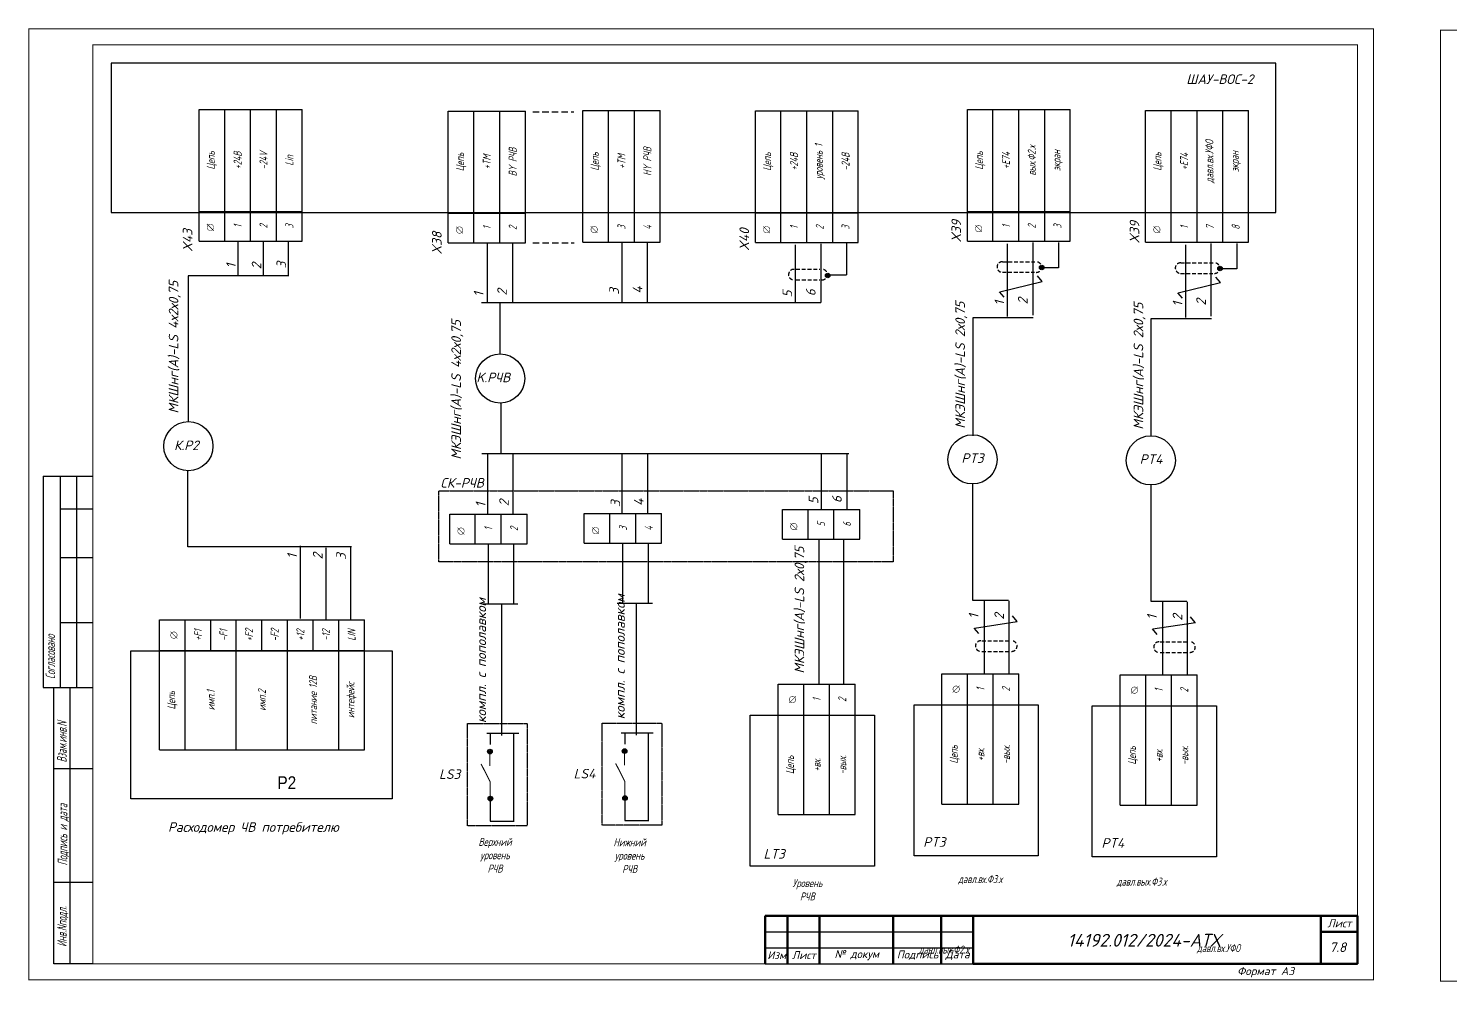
# Model space of a CAD drawing. Header units: millimetres. Extents: x 1510 to 10524, y 7125 to 13164.
# Drawn here: x 6512.9 to 6957.1, y 8695.3 to 8992.9 of the extents above; entities that cross this region are included whole.
import ezdxf
from ezdxf.enums import TextEntityAlignment as Align

# ---------------------------------------------------------------- set-up
doc = ezdxf.new("R2010")
doc.units = ezdxf.units.MM
doc.header["$LTSCALE"] = 4
doc.set_wipeout_variables(frame=1)
for name, pattern in [('ACAD_ISO02W100', [15, 12, -3]), ('DASHED', [0.75, 0.5, -0.25]), ('SolidLine', [0])]:
    doc.linetypes.add(name, pattern=pattern)
for name, color, linetype in [('G', 5, 'Continuous'), ('SYMS', 7, 'Continuous'), ('Вспомогательная', 1, 'Continuous'), ('Текст', 2, 'Continuous')]:
    doc.layers.add(name, color=color, linetype=linetype)
for name, color, linetype, lineweight in [('RAMKA', 7, 'Continuous', 25), ('SHTAMP', 7, 'SolidLine', 25), ('Основеая', 5, 'Continuous', 60)]:
    doc.layers.add(name, color=color, linetype=linetype, lineweight=lineweight)
doc.styles.add('COTES', font='cs_gost2304.shx', dxfattribs={"width": 0.75, "oblique": 15})
doc.styles.add('ISOCPEUR', font='isocpeui.ttf')
doc.styles.add('SC', font='wromrusc.shx', dxfattribs={"width": 0.8, "height": 2.5})
doc.styles.add('Simplex00.10.00', font='simplex.shx')
doc.styles.add('Simplex25.085.15', font='', dxfattribs={"width": 0.85, "oblique": 15, "height": 2.5})
doc.styles.add('ГОСТ', font='isocpeur.ttf', dxfattribs={"oblique": 15})
doc.styles.get('Simplex25.085.15').set_extended_font_data('GOST type A')

# ---------------------------------------------------------------- blocks, each defined once
blk = doc.blocks.new('Формат А3')
at = {"color": 0, "linetype": 'Continuous', "const_width": 0.3}
for points in [[(-420, 297), (0, 297), (0, 0), (-420, 0)], [(-400, 5), (-400, 292), (-5, 292), (-5, 5)]]:
    blk.add_lwpolyline(points, close=True, dxfattribs=at)
at = {"color": 0, "linetype": 'Continuous', "style": 'Simplex00.10.00', "oblique": 15}
blk.add_text('Формат А3', height=2.5, dxfattribs=at).set_placement((-33.67, 2.75), align=Align.MIDDLE_CENTER)
blk = doc.blocks.new('*T300')
at = {"color": 0, "linetype": 'ByBlock', "lineweight": -2, "transparency": 16777216}
for p, q in [((0, 0), (0, 41.14)), ((0, 41.14), (32.24, 41.14)), ((8, 0), (8, 41.14)), ((16.08, 0), (16.08, 41.14)), ((24.16, 0), (24.16, 41.14)), ((32.24, 0), (32.24, 41.14)), ((0, 9.29), (32.24, 9.29))]:
    blk.add_line(p, q, dxfattribs=at)
at = {"color": 0, "lineweight": -2, "transparency": 16777216}
blk.add_line((0, 0), (32.24, 0), dxfattribs=at)
at = {"color": 0, "linetype": 'Continuous', "lineweight": -2, "transparency": 16777216, "char_height": 2.5, "attachment_point": 5, "rotation": 90, "style": 'Simplex25.085.15'}
for s, insert, width in [('Цепь', (4, 25.21), 28.8496), ('+24B', (12.04, 25.21), 28.8496), ('-24V', (20.12, 25.21), 28.8496), ('Lin', (28.2, 25.21), 28.8496), ('1', (12.04, 4.64), 6.286), ('2', (20.12, 4.64), 6.286), ('3', (28.2, 4.64), 6.286)]:
    blk.add_mtext(s, dxfattribs=dict(at, insert=insert, width=width))
blk = doc.blocks.new('Клеммное соединение')
at = {"linetype": 'Continuous'}
blk.add_wipeout([(0, -1), (-0.44, -0.9), (-0.6, -0.8), (-0.71, -0.7), (-0.8, -0.6), (-0.87, -0.5), (-0.92, -0.4), (-0.95, -0.3), (-0.98, -0.2), (-0.99, -0.1), (-0.99, 0), (-0.99, 0.1), (-0.98, 0.2), (-0.95, 0.3), (-0.92, 0.4), (-0.87, 0.5), (-0.8, 0.6), (-0.71, 0.7), (-0.6, 0.8), (-0.44, 0.9), (0, 1), (0.44, 0.9), (0.6, 0.8), (0.71, 0.7), (0.8, 0.6), (0.87, 0.5), (0.92, 0.4), (0.95, 0.3), (0.98, 0.2), (0.99, 0.1), (1, 0), (0.99, -0.1), (0.98, -0.2), (0.95, -0.3), (0.92, -0.4), (0.87, -0.5), (0.8, -0.6), (0.71, -0.7), (0.6, -0.8), (0.44, -0.9)], dxfattribs=at)
at = {"color": 0, "linetype": 'Continuous', "lineweight": -2, "const_width": 0.15}
blk.add_lwpolyline([(-1.06, -1.06), (1.06, 1.06)], dxfattribs=at)
blk.add_lwpolyline([(-1, 0, 1), (1, 0, 1)], format="xyb", close=True, dxfattribs=at)
blk = doc.blocks.new('*T301')
at = {"color": 0, "linetype": 'ByBlock', "lineweight": -2, "transparency": 16777216}
for p, q in [((0, 0), (0, 40.67)), ((0, 40.67), (64, 40.67)), ((8, 0), (8, 40.67)), ((16, 31), (16, 40.67)), ((24, 0), (24, 40.67)), ((32, 31), (32, 40.67)), ((40, 0), (40, 40.67)), ((48, 31), (48, 40.67)), ((56, 0), (56, 40.67)), ((64, 0), (64, 40.67)), ((0, 31), (64, 31)), ((8, 0), (64, 0))]:
    blk.add_line(p, q, dxfattribs=at)
at = {"color": 0, "lineweight": -2, "transparency": 16777216}
blk.add_line((0, 0), (8, 0), dxfattribs=at)
at = {"color": 0, "linetype": 'Continuous', "lineweight": -2, "transparency": 16777216, "char_height": 2.5, "attachment_point": 5, "rotation": 90, "style": 'Simplex25.085.15'}
for s, insert, width in [('+F1', (12, 35.83), 6.6745), ('-F1', (20, 35.83), 6.6745), ('+F2', (28, 35.83), 6.6745), ('-F2', (36, 35.83), 6.6745), ('+12', (44, 35.83), 6.6745), ('-12', (52, 35.83), 6.6745), ('LIN', (60, 35.83), 6.6745), ('питание 12В', (48, 15.5), 27.9958), ('Цепь', (4, 15.5), 27.9958), ('имп.1', (16, 15.5), 27.9958), ('имп.2', (32, 15.5), 27.9958), ('интефейс', (60, 15.5), 27.9958)]:
    blk.add_mtext(s, dxfattribs=dict(at, insert=insert, width=width))
blk = doc.blocks.new('*T302')
at = {"color": 0, "linetype": 'ByBlock', "lineweight": -2, "transparency": 16777216}
for p, q in [((0, 0), (0, 41.14)), ((0, 41.14), (24.16, 41.14)), ((8, 0), (8, 41.14)), ((16.08, 0), (16.08, 41.14)), ((24.16, 0), (24.16, 41.14)), ((0, 9.29), (24.16, 9.29))]:
    blk.add_line(p, q, dxfattribs=at)
at = {"color": 0, "lineweight": -2, "transparency": 16777216}
blk.add_line((0, 0), (24.16, 0), dxfattribs=at)
at = {"color": 0, "linetype": 'Continuous', "lineweight": -2, "transparency": 16777216, "char_height": 2.5, "attachment_point": 5, "rotation": 90, "style": 'Simplex25.085.15'}
for s, insert, width in [('Цепь', (4, 25.21), 28.8496), ('+TM', (12.04, 25.21), 28.8496), ('BY РЧВ', (20.12, 25.21), 28.8496), ('1', (12.04, 4.64), 6.286), ('2', (20.12, 4.64), 6.286)]:
    blk.add_mtext(s, dxfattribs=dict(at, insert=insert, width=width))
blk = doc.blocks.new('WDDOT')
for radius in [0.72, 0.449, 0.223]:
    blk.add_circle((0, 0), radius)
blk = doc.blocks.new('*T295')
at = {"color": 0, "linetype": 'ByBlock', "lineweight": -2, "transparency": 16777216}
for p, q in [((0, 0), (0, 9.29)), ((0, 9.29), (24.16, 9.29)), ((8, 0), (8, 9.29)), ((16.08, 0), (16.08, 9.29)), ((24.16, 0), (24.16, 9.29))]:
    blk.add_line(p, q, dxfattribs=at)
at = {"color": 0, "lineweight": -2, "transparency": 16777216}
blk.add_line((0, 0), (24.16, 0), dxfattribs=at)
at = {"color": 0, "linetype": 'Continuous', "lineweight": -2, "transparency": 16777216, "char_height": 2.5, "width": 6.286, "attachment_point": 5, "rotation": 90, "style": 'Simplex25.085.15'}
for s, insert in [('1', (12.04, 4.64)), ('2', (20.12, 4.64))]:
    blk.add_mtext(s, dxfattribs=dict(at, insert=insert))
blk = doc.blocks.new('*T296')
at = {"color": 0, "linetype": 'ByBlock', "lineweight": -2, "transparency": 16777216}
for p, q in [((0, 0), (0, 41.14)), ((0, 41.14), (32.16, 41.14)), ((8, 0), (8, 41.14)), ((16.08, 0), (16.08, 41.14)), ((24.16, 0), (24.16, 41.14)), ((32.16, 0), (32.16, 41.14)), ((0, 9.29), (32.16, 9.29))]:
    blk.add_line(p, q, dxfattribs=at)
at = {"color": 0, "lineweight": -2, "transparency": 16777216}
blk.add_line((0, 0), (32.16, 0), dxfattribs=at)
at = {"color": 0, "linetype": 'Continuous', "lineweight": -2, "transparency": 16777216, "char_height": 2.5, "attachment_point": 5, "rotation": 90, "style": 'Simplex25.085.15'}
for s, insert, width in [('Цепь', (4, 25.21), 28.8496), ('+24В', (12.04, 25.21), 28.8496), ('уровень 1', (20.12, 25.21), 28.8496), ('-24В', (28.16, 25.21), 28.8496), ('1', (12.04, 4.64), 6.286), ('2', (20.12, 4.64), 6.286), ('3', (28.16, 4.64), 6.286)]:
    blk.add_mtext(s, dxfattribs=dict(at, insert=insert, width=width))
blk = doc.blocks.new('*T297')
at = {"color": 0, "linetype": 'ByBlock', "lineweight": -2, "transparency": 16777216}
for p, q in [((0, 0), (0, 40.67)), ((0, 40.67), (24, 40.67)), ((8, 0), (8, 40.67)), ((16, 0), (16, 40.67)), ((24, 0), (24, 40.67)), ((0, 31), (24, 31)), ((8, 0), (24, 0))]:
    blk.add_line(p, q, dxfattribs=at)
at = {"color": 0, "lineweight": -2, "transparency": 16777216}
blk.add_line((0, 0), (8, 0), dxfattribs=at)
at = {"color": 0, "linetype": 'Continuous', "lineweight": -2, "transparency": 16777216, "char_height": 2.5, "attachment_point": 5, "rotation": 90, "style": 'Simplex25.085.15'}
for s, insert, width in [('1', (12, 35.83), 6.6745), ('2', (20, 35.83), 6.6745), ('Цепь', (4, 15.5), 27.9958), ('-вых.', (20, 15.5), 27.9958), ('+вх.', (12, 15.5), 27.9958)]:
    blk.add_mtext(s, dxfattribs=dict(at, insert=insert, width=width))
blk = doc.blocks.new('*T298')
at = {"color": 0, "linetype": 'ByBlock', "lineweight": -2, "transparency": 16777216}
for p, q in [((0, 0), (0, 41.14)), ((0, 41.14), (24.16, 41.14)), ((8, 0), (8, 41.14)), ((16.08, 0), (16.08, 41.14)), ((24.16, 0), (24.16, 41.14)), ((0, 9.29), (24.16, 9.29))]:
    blk.add_line(p, q, dxfattribs=at)
at = {"color": 0, "lineweight": -2, "transparency": 16777216}
blk.add_line((0, 0), (24.16, 0), dxfattribs=at)
at = {"color": 0, "linetype": 'Continuous', "lineweight": -2, "transparency": 16777216, "char_height": 2.5, "attachment_point": 5, "rotation": 90, "style": 'Simplex25.085.15'}
for s, insert, width in [('Цепь', (4, 25.21), 28.8496), ('+TM', (12.04, 25.21), 28.8496), ('НY PЧВ', (20.12, 25.21), 28.8496), ('3', (12.04, 4.64), 6.286), ('4', (20.12, 4.64), 6.286)]:
    blk.add_mtext(s, dxfattribs=dict(at, insert=insert, width=width))
blk = doc.blocks.new('*T299')
at = {"color": 0, "linetype": 'ByBlock', "lineweight": -2, "transparency": 16777216}
for p, q in [((0, 0), (0, 9.29)), ((0, 9.29), (24.16, 9.29)), ((8, 0), (8, 9.29)), ((16.08, 0), (16.08, 9.29)), ((24.16, 0), (24.16, 9.29))]:
    blk.add_line(p, q, dxfattribs=at)
at = {"color": 0, "lineweight": -2, "transparency": 16777216}
blk.add_line((0, 0), (24.16, 0), dxfattribs=at)
at = {"color": 0, "linetype": 'Continuous', "lineweight": -2, "transparency": 16777216, "char_height": 2.5, "width": 6.286, "attachment_point": 5, "rotation": 90, "style": 'Simplex25.085.15'}
for s, insert in [('3', (12.04, 4.64)), ('4', (20.12, 4.64))]:
    blk.add_mtext(s, dxfattribs=dict(at, insert=insert))
blk = doc.blocks.new('*T303')
at = {"color": 0, "linetype": 'ByBlock', "lineweight": -2, "transparency": 16777216}
for p, q in [((0, 0), (0, 41.14)), ((0, 41.14), (32.16, 41.14)), ((8, 0), (8, 41.14)), ((16.08, 0), (16.08, 41.14)), ((24.16, 0), (24.16, 41.14)), ((32.16, 0), (32.16, 41.14)), ((0, 9.29), (32.16, 9.29))]:
    blk.add_line(p, q, dxfattribs=at)
at = {"color": 0, "lineweight": -2, "transparency": 16777216}
blk.add_line((0, 0), (32.16, 0), dxfattribs=at)
at = {"color": 0, "linetype": 'Continuous', "lineweight": -2, "transparency": 16777216, "char_height": 2.5, "attachment_point": 5, "rotation": 90, "style": 'Simplex25.085.15'}
for s, insert, width in [('Цепь', (4, 25.21), 28.8496), ('+Е74', (12.04, 25.21), 28.8496), ('вых.Ф2.х', (20.12, 25.21), 28.8496), ('экран', (28.16, 25.21), 28.8496), ('1', (12.04, 4.64), 6.286), ('2', (20.12, 4.64), 6.286), ('3', (28.16, 4.64), 6.286)]:
    blk.add_mtext(s, dxfattribs=dict(at, insert=insert, width=width))
blk = doc.blocks.new('*T304')
at = {"color": 0, "linetype": 'ByBlock', "lineweight": -2, "transparency": 16777216}
for p, q in [((0, 0), (0, 40.67)), ((0, 40.67), (24, 40.67)), ((8, 0), (8, 40.67)), ((16, 0), (16, 40.67)), ((24, 0), (24, 40.67)), ((0, 31), (24, 31)), ((8, 0), (24, 0))]:
    blk.add_line(p, q, dxfattribs=at)
at = {"color": 0, "lineweight": -2, "transparency": 16777216}
blk.add_line((0, 0), (8, 0), dxfattribs=at)
at = {"color": 0, "linetype": 'Continuous', "lineweight": -2, "transparency": 16777216, "char_height": 2.5, "attachment_point": 5, "rotation": 90, "style": 'Simplex25.085.15'}
for s, insert, width in [('1', (12, 35.83), 6.6745), ('2', (20, 35.83), 6.6745), ('Цепь', (4, 15.5), 27.9958), ('-вых.', (20, 15.5), 27.9958), ('+вх.', (12, 15.5), 27.9958)]:
    blk.add_mtext(s, dxfattribs=dict(at, insert=insert, width=width))
blk = doc.blocks.new('*T305')
at = {"color": 0, "linetype": 'ByBlock', "lineweight": -2, "transparency": 16777216}
for p, q in [((0, 0), (0, 41.14)), ((0, 41.14), (32.16, 41.14)), ((8, 0), (8, 41.14)), ((16.08, 0), (16.08, 41.14)), ((24.16, 0), (24.16, 41.14)), ((32.16, 0), (32.16, 41.14)), ((0, 9.29), (32.16, 9.29))]:
    blk.add_line(p, q, dxfattribs=at)
at = {"color": 0, "lineweight": -2, "transparency": 16777216}
blk.add_line((0, 0), (32.16, 0), dxfattribs=at)
at = {"color": 0, "linetype": 'Continuous', "lineweight": -2, "transparency": 16777216, "char_height": 2.5, "attachment_point": 5, "rotation": 90, "style": 'Simplex25.085.15'}
for s, insert, width in [('давл.вх.УФО', (20.12, 25.21), 28.8496), ('Цепь', (4, 25.21), 28.8496), ('+Е74', (12.04, 25.21), 28.8496), ('экран', (28.16, 25.21), 28.8496), ('1', (12.04, 4.64), 6.286), ('7', (20.12, 4.64), 6.286), ('8', (28.16, 4.64), 6.286)]:
    blk.add_mtext(s, dxfattribs=dict(at, insert=insert, width=width))
blk = doc.blocks.new('*T306')
at = {"color": 0, "linetype": 'ByBlock', "lineweight": -2, "transparency": 16777216}
for p, q in [((0, 0), (0, 40.67)), ((0, 40.67), (24, 40.67)), ((8, 0), (8, 40.67)), ((16, 0), (16, 40.67)), ((24, 0), (24, 40.67)), ((0, 31), (24, 31)), ((8, 0), (24, 0))]:
    blk.add_line(p, q, dxfattribs=at)
at = {"color": 0, "lineweight": -2, "transparency": 16777216}
blk.add_line((0, 0), (8, 0), dxfattribs=at)
at = {"color": 0, "linetype": 'Continuous', "lineweight": -2, "transparency": 16777216, "char_height": 2.5, "attachment_point": 5, "rotation": 90, "style": 'Simplex25.085.15'}
for s, insert, width in [('1', (12, 35.83), 6.6745), ('2', (20, 35.83), 6.6745), ('Цепь', (4, 15.5), 27.9958), ('-вых.', (20, 15.5), 27.9958), ('+вх.', (12, 15.5), 27.9958)]:
    blk.add_mtext(s, dxfattribs=dict(at, insert=insert, width=width))
blk = doc.blocks.new('*T408')
at = {"color": 0, "linetype": 'ByBlock', "lineweight": -2, "transparency": 16777216}
for p, q in [((0, 0), (0, 9.29)), ((0, 9.29), (24.16, 9.29)), ((8, 0), (8, 9.29)), ((16.08, 0), (16.08, 9.29)), ((24.16, 0), (24.16, 9.29))]:
    blk.add_line(p, q, dxfattribs=at)
at = {"color": 0, "lineweight": -2, "transparency": 16777216}
blk.add_line((0, 0), (24.16, 0), dxfattribs=at)
at = {"color": 0, "linetype": 'Continuous', "lineweight": -2, "transparency": 16777216, "char_height": 2.5, "width": 6.286, "attachment_point": 5, "rotation": 90, "style": 'Simplex25.085.15'}
for s, insert in [('5', (12.04, 4.64)), ('6', (20.12, 4.64))]:
    blk.add_mtext(s, dxfattribs=dict(at, insert=insert))

msp = doc.modelspace()

# ---------------------------------------------------------------- linework, layer by layer
at = {"linetype": 'DASHED', "ltscale": 0.6}
for p, q in [((6752.66, 8917.71), (6760.08, 8917.71)), ((6817.11, 8916.78), (6827.16, 8916.78)), ((6817.16, 8920.06), (6827.23, 8920.06)), ((6872.79, 8916.46), (6882.85, 8916.46)), ((6872.84, 8919.75), (6882.91, 8919.75)), ((6752.69, 8914.42), (6760.08, 8914.42)), ((6810.74, 8801.67), (6819.44, 8801.67)), ((6866.42, 8801.35), (6875.13, 8801.35)), ((6810.74, 8798.36), (6819.56, 8798.36)), ((6866.42, 8798.05), (6875.25, 8798.05))]:
    msp.add_line(p, q, dxfattribs=at)
at = {"linetype": 'Continuous', "ltscale": 0.6}
msp.add_line((6762.55, 8915.98), (6768.43, 8915.98), dxfattribs=at)
at = {"linetype": 'ACAD_ISO02W100'}
for p, q in [((6829.35, 8918.28), (6834.63, 8918.28)), ((6885.04, 8917.96), (6890.32, 8917.96))]:
    msp.add_line(p, q, dxfattribs=at)
at = {"ltscale": 0.6}
for p, q in [((6816.36, 8910.72), (6829.52, 8913.91)), ((6829.51, 8913.91), (6828.05, 8915.63)), ((6872.05, 8910.41), (6885.21, 8913.59)), ((6885.2, 8913.59), (6883.74, 8915.31)), ((6817.69, 8909), (6816.23, 8910.72)), ((6873.37, 8908.68), (6871.91, 8910.41)), ((6821.69, 8807.74), (6820.23, 8809.46)), ((6809.74, 8803.97), (6808.28, 8805.69)), ((6808.41, 8805.69), (6821.72, 8807.75)), ((6865.42, 8803.65), (6863.96, 8805.38)), ((6864.09, 8805.38), (6877.41, 8807.43)), ((6877.38, 8807.42), (6875.92, 8809.14))]:
    msp.add_line(p, q, dxfattribs=at)
at = {"color": 0, "ltscale": 0.2}
for p, q in [((6654.43, 8907.36), (6760.38, 8907.36)), ((6654.51, 8860.15), (6769.15, 8860.15)), ((6654.71, 8813.25), (6665.75, 8813.25)), ((6696.75, 8813.41), (6707.79, 8813.41))]:
    msp.add_line(p, q, dxfattribs=at)
at = {"lineweight": 30}
for p, q in [((6517.44, 8853.11), (6532.92, 8853.11)), ((6517.44, 8853.11), (6517.44, 8787.1)), ((6522.77, 8853.11), (6522.77, 8787.1)), ((6527.84, 8853.11), (6527.84, 8787.1)), ((6522.77, 8842.95), (6532.92, 8842.95)), ((6522.77, 8827.72), (6532.92, 8827.72)), ((6522.77, 8807.41), (6532.92, 8807.41)), ((6517.44, 8787.1), (6532.92, 8787.1)), ((6520.84, 8700.79), (6520.84, 8787.1)), ((6525.91, 8700.79), (6525.91, 8787.1)), ((6533.02, 8761.72), (6520.84, 8761.72)), ((6533.02, 8726.18), (6520.84, 8726.18))]:
    msp.add_line(p, q, dxfattribs=at)
at = {"color": 0, "ltscale": 1.2}
for p, q in [((6660.69, 8813.25), (6660.69, 8772.07)), ((6702.74, 8813.41), (6702.74, 8772.23))]:
    msp.add_line(p, q, dxfattribs=at)
at = {"color": 0, "linetype": 'Continuous', "ltscale": 0.2}
for p, q in [((6657.2, 8769.28), (6657.2, 8772.67)), ((6664.48, 8745.55), (6664.48, 8772.67)), ((6699.25, 8769.44), (6699.25, 8772.83)), ((6706.52, 8745.71), (6706.52, 8772.83)), ((6657.11, 8752.26), (6657.11, 8745.39)), ((6699.16, 8752.42), (6699.16, 8745.55)), ((6657.11, 8745.39), (6664.59, 8745.39)), ((6699.16, 8745.55), (6706.64, 8745.55))]:
    msp.add_line(p, q, dxfattribs=at)
at = {"linetype": 'Continuous', "ltscale": 0.6}
msp.add_lwpolyline([(6538.73, 8935.43), (6902.5, 8935.43), (6902.5, 8982.07), (6538.73, 8982.07)], close=True, dxfattribs=at)
at = {"color": 0, "ltscale": 1.2}
msp.add_lwpolyline([(6544.82, 8798.61), (6626.49, 8798.61), (6626.49, 8752.38), (6544.82, 8752.38)], close=True, dxfattribs=at)
at = {"ltscale": 0.6}
for points in [[(6738.37, 8778.45), (6777.19, 8778.45), (6777.19, 8731.29), (6738.37, 8731.29)], [(6789.52, 8781.7), (6828.34, 8781.7), (6828.34, 8734.55), (6789.52, 8734.55)], [(6845.2, 8781.39), (6884.03, 8781.39), (6884.03, 8734.23), (6845.2, 8734.23)]]:
    msp.add_lwpolyline(points, close=True, dxfattribs=at)
at = {"color": 0, "linetype": 'DASHED', "ltscale": 0.02}
for points in [[(6650.07, 8743.93), (6650.07, 8775.86), (6668.67, 8775.86), (6668.67, 8743.93)], [(6692.12, 8744.09), (6692.12, 8776.02), (6710.71, 8776.02), (6710.71, 8744.09)]]:
    msp.add_lwpolyline(points, close=True, dxfattribs=at)
at = {"color": 0, "ltscale": 1.2}
for points in [[(6656.04, 8772.83), (6666.03, 8772.83)], [(6698.08, 8772.99), (6708.07, 8772.99)]]:
    msp.add_lwpolyline(points, dxfattribs=at)
at = {"color": 0, "ltscale": 0.2, "const_width": 0.33}
for points in [[(6656.98, 8762.62), (6656.98, 8767.24)], [(6699.03, 8762.78), (6699.03, 8767.4)], [(6657.14, 8752.79), (6657.13, 8757.6), (6654.27, 8763.25)], [(6699.19, 8752.95), (6699.18, 8757.75), (6696.31, 8763.41)]]:
    msp.add_lwpolyline(points, dxfattribs=at)
at = {"lineweight": 30}
msp.add_lwpolyline([(6533.02, 8700.79), (6520.84, 8700.79)], dxfattribs=at)
at = {"linetype": 'DASHED', "ltscale": 0.6}
for centre, start, end in [((6751.96, 8916.07), 87.3959, 270), ((6760.82, 8916.06), 267.3959, 90), ((6817.08, 8918.43), 87.3959, 270), ((6827.71, 8918.41), 267.3959, 90), ((6872.77, 8918.11), 87.3959, 270), ((6883.4, 8918.09), 267.3959, 90), ((6810.35, 8800.04), 87.3959, 270), ((6820.05, 8800.03), 267.3959, 90), ((6866.03, 8799.72), 87.3959, 270), ((6875.74, 8799.72), 267.3959, 90)]:
    msp.add_arc(centre, 1.64, start, end, dxfattribs=at)
at = {"layer": 'G', "color": 0, "linetype": 'DASHED'}
for p, q in [((6670.4, 8966.95), (6683.29, 8966.95)), ((6670.45, 8925.97), (6683.34, 8925.97))]:
    msp.add_line(p, q, dxfattribs=at)
at = {"layer": 'SYMS', "linetype": 'Continuous', "ltscale": 0.2}
for p, q in [((6578.24, 8926.52), (6578.24, 8915.55)), ((6586.22, 8926.5), (6586.22, 8916.03)), ((6593.97, 8926.53), (6593.97, 8915.56)), ((6752.38, 8925.35), (6752.38, 8907.36)), ((6760.38, 8925.7), (6760.38, 8907.36)), ((6768.45, 8926.14), (6768.45, 8915.98)), ((6818.6, 8925.7), (6818.6, 8903.02)), ((6826.6, 8926.06), (6826.6, 8903.37)), ((6834.64, 8926.07), (6834.64, 8918.23)), ((6874.29, 8925.39), (6874.29, 8902.7)), ((6882.28, 8925.74), (6882.28, 8903.06)), ((6890.33, 8925.75), (6890.33, 8917.91)), ((6759.79, 8833.41), (6759.79, 8788.27)), ((6767.53, 8833.41), (6767.53, 8788.36)), ((6597.71, 8831.32), (6597.71, 8808.64)), ((6605.82, 8830.72), (6605.82, 8808.03)), ((6613.5, 8831), (6613.5, 8808.32)), ((6811.4, 8814.07), (6811.4, 8791.38)), ((6819.14, 8814.15), (6819.14, 8791.47)), ((6874.82, 8813.84), (6874.82, 8791.15)), ((6867.08, 8813.75), (6867.08, 8791.07))]:
    msp.add_line(p, q, dxfattribs=at)
at = {"layer": 'SYMS', "color": 0, "linetype": 'Continuous', "ltscale": 0.2}
for p, q in [((6656.15, 8925.93), (6656.15, 8907.38)), ((6664.13, 8925.93), (6664.13, 8907.38)), ((6698.2, 8926.09), (6698.2, 8907.54)), ((6706.18, 8926.09), (6706.18, 8907.54)), ((6660.17, 8907.36), (6660.17, 8891.32)), ((6660.39, 8875.8), (6660.39, 8860.12)), ((6656.24, 8859.96), (6656.24, 8841.4)), ((6664.21, 8859.96), (6664.21, 8841.4)), ((6698.28, 8860.12), (6698.28, 8841.56)), ((6706.26, 8860.12), (6706.26, 8841.56)), ((6760.51, 8860.15), (6760.51, 8842.7)), ((6768.49, 8860.15), (6768.49, 8842.7)), ((6656.43, 8831.83), (6656.43, 8813.27)), ((6664.41, 8831.83), (6664.41, 8813.27)), ((6698.48, 8831.98), (6698.48, 8813.43)), ((6706.46, 8831.98), (6706.46, 8813.43))]:
    msp.add_line(p, q, dxfattribs=at)
at = {"layer": 'SYMS', "linetype": 'Continuous', "lineweight": 30, "ltscale": 0.2}
for points in [[(6594.09, 8915.71), (6562.75, 8915.71), (6562.75, 8870.17)], [(6826.72, 8902.56), (6807.84, 8902.56), (6807.84, 8865.76)], [(6882.4, 8902.24), (6863.52, 8902.24), (6863.52, 8865.45)], [(6613.82, 8831.01), (6562.66, 8831.01), (6562.66, 8854.81)], [(6819.05, 8814.33), (6807.92, 8814.33), (6807.92, 8850.65)], [(6874.74, 8814.02), (6863.6, 8814.02), (6863.6, 8850.33)]]:
    msp.add_lwpolyline(points, dxfattribs=at)
at = {"layer": 'SYMS', "linetype": 'Continuous', "ltscale": 0.2}
for centre in [(6660.21, 8883.6), (6562.84, 8862.49)]:
    msp.add_circle(centre, 7.68, dxfattribs=at)
at = {"layer": 'SYMS', "color": 7, "linetype": 'Continuous', "ltscale": 0.2}
for centre in [(6807.79, 8858.35), (6863.48, 8858.04)]:
    msp.add_circle(centre, 7.68, dxfattribs=at)
at = {"layer": 'Вспомогательная', "color": 7}
for p, q in [((6743.02, 8710.79), (6808.02, 8710.79)), ((6743.02, 8705.79), (6808.02, 8705.79)), ((6743.02, 8700.79), (6808.02, 8700.79))]:
    msp.add_line(p, q, dxfattribs=at)
at = {"layer": 'Основеая', "color": 7}
for p, q in [((6743.02, 8715.79), (6743.02, 8700.79)), ((6928.02, 8715.79), (6743.02, 8715.79)), ((6750.02, 8715.79), (6750.02, 8700.79)), ((6760.02, 8715.79), (6760.02, 8700.79)), ((6783.02, 8715.79), (6783.02, 8700.79)), ((6798.02, 8715.79), (6798.02, 8700.79)), ((6808.02, 8715.79), (6808.02, 8700.79)), ((6916.59, 8715.79), (6916.59, 8700.79)), ((6928.02, 8715.79), (6928.02, 8700.79)), ((6916.59, 8710.79), (6928.02, 8710.79)), ((6928.02, 8700.79), (6808.02, 8700.79))]:
    msp.add_line(p, q, dxfattribs=at)

# ---------------------------------------------------------------- block references
for name, p in [('Формат А3', (6933.02, 8695.79)), ('Формат А3', (7373.96, 8695.42)), ('*T300', (6566.17, 8926.5)), ('*T302', (6644.03, 8926)), ('*T298', (6686.08, 8926.16)), ('*T296', (6739.95, 8926.11)), ('*T303', (6806.17, 8926.46)), ('*T305', (6861.85, 8926.15)), ('*T295', (6644.47, 8831.98)), ('*T299', (6686.52, 8832.14)), ('*T408', (6748.43, 8833.41)), ('*T301', (6553.8, 8767.62)), ('*T297', (6747.08, 8747.44)), ('*T304', (6798.23, 8750.7)), ('*T306', (6853.92, 8750.39))]:
    msp.add_blockref(name, p)
at = {"layer": 'SYMS', "ltscale": 0.2}
for p in [(6762.54, 8915.79), (6829.41, 8918.29), (6885.1, 8917.97)]:
    msp.add_blockref('WDDOT', p, dxfattribs=at)
at = {"layer": 'SYMS', "color": 0, "ltscale": 0.2, "rotation": 180}
for p in [(6657.04, 8767.09), (6699.09, 8767.25), (6657.18, 8752.41), (6699.23, 8752.57)]:
    msp.add_blockref('WDDOT', p, dxfattribs=at)

# ---------------------------------------------------------------- texts
at = {"linetype": 'Continuous', "style": 'SC', "width": 0.9}
msp.add_text('Р2', height=3.98, dxfattribs=at).set_placement((6590.66, 8755.4))
at = {"style": 'Simplex25.085.15', "oblique": 15, "width": 0.85}
for s, p in [('давл.вх.Ф3.х', (6803.32, 8726.02)), ('давл.вых.Ф3.х', (6852.85, 8725.23)), ('давл.вых.Ф2.x', (6791.02, 8704.01)), ('давл.вх.УФО', (6877.91, 8704.46))]:
    msp.add_text(s, height=2.5, dxfattribs=at).set_placement(p)
at = {"layer": 'RAMKA', "style": 'COTES', "oblique": 15, "width": 0.75}
for s, p in [('Согласовано', (6521.22, 8789.74)), ('Взам.инв.N', (6524.81, 8763.67)), ('Подпись и дата', (6525.04, 8731.5)), ('Инв.Nподл.', (6524.84, 8706.07))]:
    msp.add_text(s, height=3, rotation=90, dxfattribs=at).set_placement(p)
at = {"layer": 'SHTAMP', "color": 0, "style": 'ISOCPEUR'}
msp.add_text('14192.012/2024-АТХ', height=4, dxfattribs=at).set_placement((6861.31, 8706.17), align=Align.CENTER)
at = {"layer": 'SYMS', "linetype": 'Continuous', "ltscale": 0.2, "style": 'ГОСТ', "oblique": 15}
for s, p in [('ШАУ-ВОС-2', (6874.55, 8975.59)), ('K.РЧВ', (6652.81, 8882.45)), ('К.P2', (6558.36, 8861.24)), ('PT3', (6804.32, 8857.25)), ('PT4', (6860.01, 8856.94)), ('СК-РЧВ', (6641.58, 8849.52)), ('LS3', (6641.13, 8758.55)), ('LS4', (6683.17, 8758.71)), ('Расходомер ЧВ потребителю', (6556.46, 8742.02)), ('PT3', (6792.39, 8737.36)), ('PT4', (6848.08, 8737.05)), ('LT3', (6742.51, 8733.64))]:
    msp.add_text(s, height=3, dxfattribs=at).set_placement(p)
for s, p in [('X43', (6564.09, 8923.21)), ('X38', (6641.95, 8922.37)), ('X40', (6737.98, 8923.51)), ('X39', (6804.2, 8926.12)), ('X39', (6859.89, 8925.81)), ('3', (6593.37, 8918)), ('1', (6577.64, 8918)), ('2', (6585.63, 8917.71)), ('МКШнг(А)-LS 4х2х0,75', (6559.71, 8872.68)), ('2', (6662.31, 8909.51)), ('3', (6697.31, 8909.77)), ('4', (6704.63, 8910.14)), ('5', (6751.44, 8908.92)), ('6', (6758.76, 8909.3)), ('1', (6654.99, 8909.13)), ('МКЭШнг(А)-LS 2х0,75', (6805.42, 8867.95)), ('1', (6817.66, 8906.38)), ('2', (6824.98, 8906.75)), ('МКЭШнг(А)-LS 2х0,75', (6861.11, 8867.64)), ('1', (6873.35, 8906.06)), ('2', (6880.67, 8906.43)), ('МКЭШнг(А)-LS 4х2х0,75', (6647.98, 8858.3)), ('1', (6655.61, 8843.34)), ('2', (6662.93, 8843.71)), ('3', (6697.72, 8843.46)), ('4', (6705.03, 8843.83)), ('5', (6759.61, 8844.35)), ('6', (6766.93, 8844.72)), ('МКЭШнг(А)-LS 2х0,75', (6755.2, 8791.46)), ('1', (6596.73, 8827.29)), ('2', (6604.74, 8827.11)), ('3', (6612.02, 8826.97)), ('компл. с пополавком', (6655.82, 8776.02)), ('компл. с пополавком', (6699.17, 8777.2)), ('1', (6809.62, 8808.57)), ('2', (6817.62, 8808.29)), ('1', (6865.31, 8808.26)), ('2', (6873.31, 8807.98))]:
    msp.add_text(s, height=3, rotation=90, dxfattribs=at).set_placement(p)
at = {"layer": 'SYMS', "color": 7, "linetype": 'Continuous', "ltscale": 0.2, "style": 'ГОСТ', "oblique": 15}
msp.add_text('7.8', height=3, dxfattribs=at).set_placement((6919.27, 8704.49))
at = {"layer": 'SYMS', "linetype": 'Continuous', "char_height": 2.5, "width": 16.2192, "attachment_point": 2}
for s, insert in [('{\\Fsimplex|c204;\\Q15;\\W0.75;\\C0;Верхний уровень РЧВ}', (6658.63, 8740.14)), ('{\\Fsimplex|c204;\\Q15;\\W0.75;\\C0;Нижний уровень РЧВ}', (6700.67, 8740.01)), ('{\\Fsimplex|c204;\\Q15;\\W0.75;\\C0;Уровень\\PРЧВ}', (6756.21, 8727.26))]:
    msp.add_mtext(s, dxfattribs=dict(at, insert=insert))
at = {"layer": 'Текст', "color": 7, "char_height": 2.5, "style": 'ГОСТ'}
for s, insert, width, attachment_point in [('{\\fISOCPEUR|b0|i0|c204|p34;Лист}', (6926.2, 8713.46), 11.4585, 6), ('{\\fISOCPEUR|b0|i0|c204|p34;Изм}', (6746.62, 8703.52), 7, 5), ('{\\fISOCPEUR|b0|i0|c204|p34;Лист}', (6755.12, 8703.52), 10, 5), ('{\\fISOCPEUR|b0|i0|c204|p34;№ докум}', (6771.62, 8703.52), 23, 5), ('{\\fISOCPEUR|b0|i0|c204|p34;Подпись}', (6790.62, 8703.52), 15, 5), ('{\\fISOCPEUR|b0|i0|c204|p34;Дата}', (6803.12, 8703.52), 10, 5)]:
    msp.add_mtext(s, dxfattribs=dict(at, insert=insert, width=width, attachment_point=attachment_point))

# ---------------------------------------------------------------- next in the draw order: block references
for p, rotation in [((6569.7, 8930.82), 90), ((6647.55, 8929.97), 90), ((6689.6, 8930.13), 90), ((6743.47, 8930.08), 90), ((6809.69, 8930.44), 90), ((6865.37, 8930.12), 90), ((6558.31, 8803.47), 90), ((6802.68, 8786.6), 180), ((6858.37, 8786.28), 180), ((6751.54, 8783.34), 180)]:
    msp.add_blockref('Клеммное соединение', p, dxfattribs=dict(rotation=rotation))
at = {"color": 0, "rotation": 90}
msp.add_blockref('Клеммное соединение', (6647.99, 8835.96), dxfattribs=at)

# ---------------------------------------------------------------- next in the draw order: linework, layer by layer
at = {"color": 0, "linetype": 'DASHED', "lineweight": 25, "ltscale": 0.05}
msp.add_lwpolyline([(6641.05, 8848.49), (6783, 8848.49), (6783, 8826.33), (6641.05, 8826.33)], close=True, dxfattribs=at)

# ---------------------------------------------------------------- next in the draw order: block references
at = {"color": 0, "rotation": 90}
for p in [(6690.04, 8836.11), (6751.96, 8837.39)]:
    msp.add_blockref('Клеммное соединение', p, dxfattribs=at)

doc.saveas('drawing.dxf')
